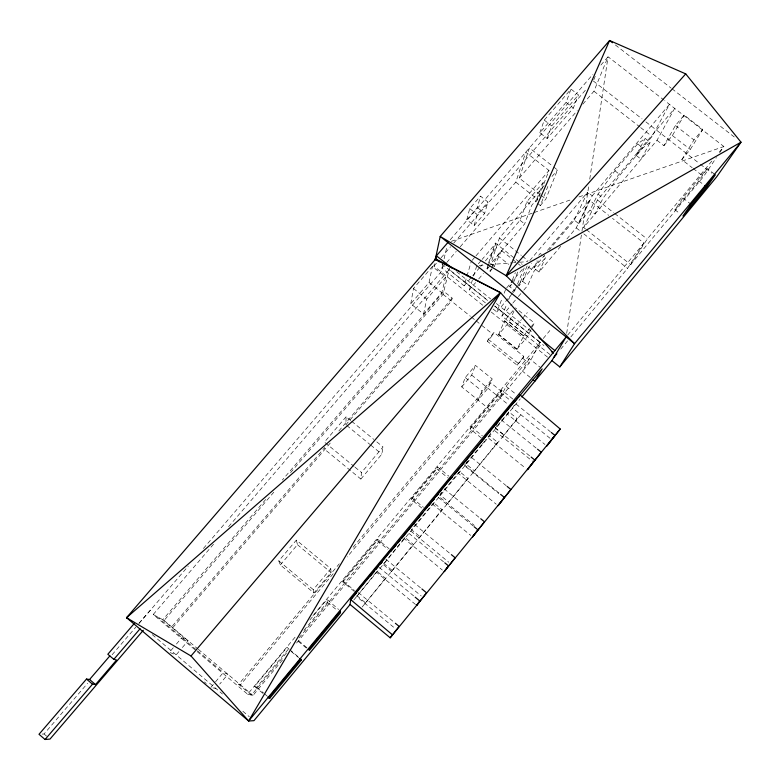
<?xml version="1.0" encoding="UTF-8"?>
<svg xmlns="http://www.w3.org/2000/svg" width="780" height="780" viewBox="0 0 780 780"><rect width="100%" height="100%" fill="white"/><g stroke="black" fill="none" stroke-linecap="round" stroke-linejoin="round"><path stroke-width="0.58" stroke-dasharray="3.9 2.92" d="M350.707 420.537L346.096 416.764L345.881 424.769L451.425 301.06L452.224 298.106L443.81 291.359L282.321 480.051M354.354 591.445L342.859 581.899L342.888 580.876L377.549 539.214L389.093 548.73M330.281 443.06L172.741 627.734L171.493 627.071L324.714 447.525L324.811 449.465L360.857 479.056L361.481 472.505L383.029 446.959L374.722 440.164M566.68 333.343L581.783 232.421M581.958 231.211L588.676 186.352M589.748 179.156L608.059 56.764L663.712 99.898M385.047 579.296L385.418 578.204L376.984 571.223L356.665 596.554L394.865 628.261M360.857 479.056L381.829 454.165L383.029 446.959M410.777 303.771L413.459 288.493L432.412 266.506L445.633 277.095L441.811 292.744L423.56 314.057L410.777 303.771L429.058 282.506L432.412 266.506M423.56 314.057L426.728 299.149L445.633 277.095M482.752 305.233L433.894 266.116L434.401 263.747M342.859 581.899L377.247 540.55L377.549 539.214M442.757 264.586L441.07 271.859L203.346 548.554M444.093 258.785L446.784 247.182M365.05 603.515L385.418 578.204M290.54 472.641L443.06 294.352L449.602 267.628M466.801 219.794L469.697 208.621L480.49 196.121L487.958 202.049L484.673 213.349L474.123 225.615L466.801 219.794L477.36 207.548L480.49 196.121M376.984 571.223L376.672 572.374L415.711 604.656M474.123 225.615L477.185 214.568L487.958 202.049M443.537 266.214L441.948 268.067L464.139 285.821L471.325 261.271M412.756 545.707L413.351 544.352L404.947 537.43L383.175 564.525L421.249 595.978M485.423 302.864L469.316 289.965L473.236 277.231M473.596 276.071L476.804 265.639M489.928 265.853L487.276 268.973L486.73 268.535L488.212 264.079M488.582 262.967L495.232 242.931L522.171 264.352M460.21 246.811L515.794 182.149L525.759 152.197L548.993 170.489L537.781 199.505L535.714 201.932L543.114 182.666L545.015 184.168M487.276 268.973L488.065 266.614M488.436 265.502L495.807 243.389L482.128 259.409M540.16 194.551L519.285 178.084L529.444 147.927L552.835 166.325M544.108 185.698L499.434 238.007L490.717 263.864L491.312 264.147M421.726 507.985L411.382 499.512L411.938 497.864L437.619 466.996L448.948 476.239M492.229 268.808L490.191 271.294L487.325 268.827M539.858 132.795L544.245 120.091L571.018 89.105L578.458 94.906L573.358 108.079L547.15 138.528L539.858 132.795L566.085 102.404L571.018 89.105M547.15 138.528L551.713 125.941L578.458 94.906M485.394 260.91L520.036 220.301L526.88 201.669L543.114 182.666M391.531 571.428L413.351 544.352M404.947 537.43L404.42 538.843L442.397 570.092M490.259 409.958L461.721 386.899L465.241 377.549L475.439 365.401L492.229 378.924L487.968 388.226L347.178 556.959M494.227 266.468L490.766 263.708L524.638 223.938L531.648 205.442L540.15 195.478M461.721 386.899L471.656 375.063L475.439 365.401M493.009 308.929L496.802 311.961L502.417 297.658M504.143 293.251L505.879 288.844M537.547 203.375L540.296 205.559L547.872 186.42M487.461 341.377L488.27 339.339L494.032 332.494L523.828 356.401L522.824 358.342L517.12 365.196L487.461 341.377L493.184 334.561L494.032 332.494M411.382 499.512L436.878 468.858L437.619 466.996M513.182 292.549L514.742 290.696L509.72 286.689L511.894 281.258M512.323 280.166L515.365 272.561M540.296 205.559L545.844 199.046L557.515 170.001L553.771 167.056M593.775 79.872L596.037 74.246M513.698 281.99L518.135 271.011M549.978 354.529L501.93 316.075L506.844 304.083M508.628 299.725L511.309 293.183M582.826 104.169L593.941 91.231L608.059 56.764L599.323 66.895M514.742 290.696L517.033 285.188M517.491 284.086L524.813 266.458M527.134 265.951L518.719 285.987L522.649 281.336L528.664 267.16L531.755 263.494M498.635 334.552L504.533 320.716L523.624 336.005L517.062 349.333L498.635 334.552L509.252 321.916L514.898 308.919M560.713 246.285L538.99 272.074L533.89 268.008L537.069 260.725M523.848 290.053L527.758 285.412L533.949 271.362L545.532 257.615L543.777 256.22M478.062 400.101L482.04 391.111L492.229 378.924M441.207 511.232L442.016 509.623L433.641 502.759L432.9 504.436L470.74 535.411M490.191 271.294L491.147 269.178M491.634 268.115L497.406 255.401L501.54 250.556L511.885 258.785M538.99 272.074L545.532 257.615M419.182 537.927L442.016 509.623M494.169 266.614L501.54 250.556M481.319 437.97L470.116 428.893L471.11 426.748L501.647 390.029L512.879 399.087M441.431 492.034L439.247 496.753L474.298 525.408M574.294 220.116L587.584 192.211L592.234 195.858L578.682 223.587L574.294 220.116L549.432 249.59M566.914 238.924L576.225 227.867L589.641 200.362L608.683 215.348M466.791 480.226L467.834 478.325L459.478 471.52L458.513 473.479L496.226 504.212M578.682 223.587L590.05 210.093L598.016 194.103L614.942 170.791L637.66 143.871L645.158 138.43L650.237 142.379L641.072 159.218L636.158 155.376L645.158 138.43M517.072 349.05L527.524 336.541L531.697 328.185M532.213 327.142L534.3 322.959L515.365 307.837M470.116 428.893L500.438 392.447L501.647 390.029M583.645 227.497L597.47 199.982L674.661 108.391L656.984 140.303L583.645 227.497L585.526 228.979M467.298 460.941L464.802 465.884L498.81 493.565M500.156 398.053L506.123 386.324L529.24 358.537L540.286 367.39M517.12 365.196L523.828 356.401M650.237 142.379L642.827 147.898L620.12 174.847L603.125 198.12L595.004 213.993L590.05 210.093M447.554 503.539L467.834 478.325M529.24 358.537L522.473 371.192L530.458 377.608M490.796 432.685L488.036 437.794L525.564 468.205M296.556 643.051L529.015 363.314L540.335 342.401L494.793 305.955M636.158 155.376L652.07 136.48L669.474 104.364L592.234 195.858M497.094 425.081L494.247 430.287L532.691 461.399M473.08 472.612L497.562 442.299L489.245 435.562L485.462 440.125M515.765 420.888L517.15 418.587L508.852 411.889L507.526 414.238L544.957 444.464M514.371 405.005L512.616 408.096L550.017 438.272M656.984 140.303L663.897 145.684L675.412 125.541L684.187 115.099L702.731 129.47L690.29 149.468L681.817 159.637L692.211 167.729M663.897 145.684L672.389 135.564L684.187 115.099M496.285 444.483L497.562 442.299M502.495 436.956L517.15 418.587M681.817 159.637L693.976 139.951L702.731 129.47M570.843 336.901L627.539 268.388L643.919 243.067L612.495 218.341M586.462 229.72L630.669 264.605L647.215 239.089L712.267 160.563M714.46 174.115L707.255 168.509L682.89 197.935L674.992 209.791L679.399 213.242M674.798 210.034L698.841 180.98L707.255 168.509M630.669 264.605L703.55 176.553L716.43 157.55M719.813 152.549L723.879 146.543L664.677 100.649M433.641 502.759L411.421 529.61L419.825 536.513M459.478 471.52L440.066 494.978L448.441 501.823M481.689 444.688L465.816 463.866L474.162 470.652M482.44 443.781L484.712 441.041M508.852 411.889L495.476 428.054L503.783 434.782M560.742 349.099L567.733 340.655M353.75 600.083L520.299 398.814M362.144 607.045L520.835 414.736M567.684 335.088L643.919 243.067M719.238 152.149L723.879 146.543L578.643 197.057M538.804 343.814L540.277 342.04M543.221 338.51L549.841 330.554M213.505 544.245L153.211 614.504L247.621 694.21L296.644 635.291M312.985 615.654L540.335 342.401M262.909 693.361L254.553 686.439L287.06 647.371L288.892 648.921M309.884 619.934L326.995 599.371L338.656 609.511M533.462 353.73L541.915 343.57M254.553 686.439L256.747 687.209L288.395 649.145L287.06 647.371M303.976 630.328L327.278 602.306L326.995 599.371M286.484 652.967L251.452 695.107L238.67 684.323L339.29 563.794M298.945 637.981L502.934 392.594L490.542 382.61L351.77 548.847M247.621 694.21L252.993 695.477L284.105 658.027M523.487 335.897L529.669 328.507M530.439 327.581L534.3 322.959M523.624 336.005L504.377 320.902L513.825 309.67M313.96 592.946L313.297 589.621L330.808 568.669L296.361 540.091L278.782 560.888L280.351 564.964L313.96 592.946L331.003 572.53L330.808 568.669M517.062 349.333L498.781 334.376M333.148 573.768L240.435 684.879L238.67 684.323M210.844 687.414L214.734 682.773M215.514 681.847L223.285 672.575L227.906 674.3L219.707 684.099M516.272 325.777L521.43 319.615M522.171 318.737L527.338 312.575M280.351 564.964L297.453 544.693L296.361 540.091M512.09 292.247L517.588 285.733M518.378 284.807L540.365 258.755M547.433 250.38L589.641 200.362M496.802 311.961L512.401 293.475M533.89 268.008L544.762 255.119M501.93 316.075L512.109 303.995M512.889 303.059L517.588 297.492M518.368 296.556L523.058 290.989M506.63 287.947L524.053 267.345M529.786 260.569L587.584 192.211M509.72 286.689L511.709 284.339M538.707 255.265L540.257 253.432L542.89 255.528M173.277 647.722L169.367 652.324L176.153 654.859L180.648 649.565M176.407 644.046L181.876 637.611L188.146 640.731L181.399 648.677M464.139 285.821L472.007 276.598M472.797 275.671L479.885 267.365M480.675 266.438L482.245 264.596M486.73 268.535L488.056 266.974M469.316 289.965L475.585 282.613M478.715 278.938L483.415 273.419M265.697 499.483L162.786 619.73L187.015 640.175M472.105 260.364L475.225 256.718M476.005 255.801L548.993 170.489M153.211 614.504L164.093 620.441L274.735 491.117M346.096 416.764L324.441 442.114L354.071 466.421M551.996 176.465L557.515 170.001M478.325 263.864L481.367 260.305M338.861 430.95L452.224 298.106M228.569 526.685L449.241 269.519L488.144 300.641M433.894 266.116L437.073 262.431M441.031 257.829L450.557 246.782M453.726 243.097L586.19 89.29M446.716 262.519L456.241 251.433M519.285 178.084L577.268 110.633M138.879 623.327L151.047 609.433M42.032 734.097L44.05 733.97L87.574 683.309M112.106 654.761L135.847 627.13M139.016 623.444L188.292 566.085M450.245 239.772L592.966 74.256M451.298 241.342L532.886 212.969M534.027 212.57L571.779 199.436M479.173 265.453L485.111 264.985M489.86 264.605L512.411 262.821M513.591 262.724L515.97 262.538M519.529 262.255L527.816 261.593M212.901 687.862L215.982 688.545M615.352 44.957L670.985 88.013M671.941 88.754L734.282 136.997M675.412 125.541L693.976 139.951M672.389 135.564L690.29 149.468M593.326 81.003L642.067 118.911M645.899 121.885L699.426 163.517M700.381 164.258L711.847 173.179M593.941 91.231L639.688 126.838M640.633 127.579L652.07 136.48M693.157 168.46L703.55 176.553M698.841 180.98L705.003 185.776M637.66 143.871L642.827 147.898M566.085 102.404L573.358 108.079M682.89 197.935L690.115 203.58M614.942 170.791L620.12 174.847M544.245 120.091L551.713 125.941M598.016 194.103L603.125 198.12M597.47 199.982L613.733 212.764M614.689 213.515L647.215 239.089M541.106 195.302L545.844 199.046M576.225 227.867L580.027 230.87M583.83 233.873L627.539 268.388M515.794 182.149L537.781 199.505M526.88 201.669L531.648 205.442M520.036 220.301L524.638 223.938M477.36 207.548L484.673 213.349M469.697 208.621L477.185 214.568M499.434 238.007L521.371 255.44M522.327 256.191L528.05 260.744M528.664 267.16L533.949 271.362M512.831 259.535L520.358 265.522M497.406 255.401L508.706 264.391M522.649 281.336L527.758 285.412M456.631 271.723L490.678 298.954M496.353 303.488L533.237 332.992M441.958 263.981L488.943 301.577M494.637 306.13L543.952 345.589M509.252 321.916L527.524 336.541M491.273 312.068L548.116 357.581M429.058 282.506L441.811 292.744M443.06 294.352L470.408 316.29M471.354 317.05L475.156 320.093M476.102 320.853L480.851 324.665M481.796 325.426L493.184 334.561M522.824 358.342L529.015 363.314M488.27 339.339L518.096 363.285M413.459 288.493L426.728 299.149M506.123 386.324L516.282 394.505M515.98 404.001L550.349 431.701M500.438 392.447L510.656 400.686M471.656 375.063L508.16 404.508M465.241 377.549L482.04 391.111M501.277 419.894L536.63 448.471M494.822 427.684L530.215 456.319M327.278 602.306L337.594 610.652M471.11 426.748L482.391 435.883M471.637 457.587L506.2 485.677M464.178 464.714L499.707 493.623M436.878 468.858L448.12 478.033M444.171 488.875L479.798 517.959M351.634 421.298L373.796 439.403M438.516 497.611L473.226 525.993M346.808 425.519L369.847 444.366M370.773 445.127L381.829 454.165M411.938 497.864L423.433 507.283M354.998 467.181L361.481 472.505M414.668 524.521L450.421 553.868M410.845 531.073L448.793 562.263M408.895 533.325L443.878 562.087M377.247 540.55L387.826 549.266M385.895 559.231L420.976 588.188M383.526 563.316L391.96 570.277M379.139 567.382L414.258 596.408M298.077 641.218L306.491 648.18M358.332 592.537L393.529 621.748M342.888 580.876L354.481 590.489M297.453 544.693L331.003 572.53M356.811 595.598L365.274 602.618M291.194 651.475L298.642 657.667M278.782 560.888L313.297 589.621M164.093 620.441L197.389 648.541M198.315 649.321L252.993 695.477M156.839 616.483L196.599 650.042M197.516 650.822L223.285 672.575M152.256 634.637L222.466 694.034M242.843 711.272L249.327 716.752M204.389 681.954L206.232 683.514M289.799 649.691L298.935 657.433M298.75 640.799L306.95 647.77M256.747 687.209L263.669 693.118M264.537 693.859L267.13 696.072M44.05 733.97L46.605 736.164"/><path stroke-width="1.17" d="M447.856 242.541L436.39 255.83L435.718 258.989L126.545 617.682L248.635 720.993L253.958 720.671L350.103 604.49L350.62 599.567L520.084 394.924L560.235 429.029L546.838 445.985L554.99 435.445L551.275 432.452M356.128 592.917L356.265 591.971L390.868 550.192L390.468 551.45M435.162 260.179L440.212 236.438L609.599 40.511L685.727 73.885L741 142.194L716.625 176.894L559.796 366.931L551.908 360.613L566.143 336.95L248.635 720.993L191.012 655.99L126.545 617.682L500.536 292.666L553.351 353.116L551.47 351.604M424.544 510.296L450.84 477.779L449.992 479.563M559.796 366.931L574.567 343.678L506.191 275.71L609.599 40.511L612.475 42.734M483.181 439.481L514.751 400.598L513.445 402.938M519.051 396.737L520.084 394.924M248.635 720.993L500.536 292.666L435.718 258.989L439.286 261.846M350.103 604.49L390.195 637.816L560.235 429.029M706.758 187.142L715.358 174.808L691.012 204.282L682.929 216.001L706.758 187.142L705.003 185.776M419.786 601.01L416.647 605.426L426.504 592.78L421.902 588.949M390.195 637.816L399.087 626.359L395.382 623.279M553.751 357.552L556.861 353.798M521.83 396.952L551.908 360.613M350.571 600.015L356.645 592.683M370.5 575.952L374.361 571.292M375.901 569.429L378.212 566.641M391.053 551.129L396.386 544.684M397.907 542.851L400.198 540.091M401.719 538.249L422.897 512.675M429 505.303L431.291 502.534M432.822 500.692L434.343 498.849M436.634 496.08L438.106 494.305M450.928 478.813L452.468 476.96M454.779 474.172L484.097 438.769M496.041 424.34L498.196 421.736M514.117 402.5L542.129 368.872L534.895 381.166L533.12 379.743M269.734 698.295L301.441 659.997L300.768 658.983L268.466 697.973L269.734 698.295L267.998 696.813M191.012 655.99L500.536 292.666L434.743 259.116M95.521 684.577L89.573 679.507L86.492 679.058L39 734.292L45.045 739.489L92.508 684.197L95.521 684.577L116.571 660.026L113.831 659.344L107.835 654.245L134.101 623.688M113.831 659.344L140.088 628.748M143.315 630.269L49.998 739.089L45.045 739.489M89.573 679.507L109.863 655.892M506.191 275.71L741 142.194L574.567 343.678L440.212 236.438L506.191 275.71L685.727 73.885M126.545 617.682L128.573 618.618M451.903 267.94L436.39 255.83M538.912 337.526L554.853 350.581M537.566 449.221L541.291 452.234L527.446 469.735L534.875 460.083L531.151 457.07M507.136 486.437L510.871 489.469L498.069 505.713L504.377 497.425L500.633 494.383M480.733 518.729L484.477 521.791L472.582 536.923L477.916 529.834L474.162 526.763M451.366 554.648L455.13 557.739L444.249 571.613L448.481 565.87L444.795 562.848M415.174 597.178L419.796 600.99M299.578 658.447L301.441 659.997M350.62 599.567L392.291 634.676M86.492 679.058L92.508 684.197M340.45 611.072L340.411 612.924L309.299 650.51L308.763 649.321L340.45 611.072M381.966 562.087L380.465 563.901L381.966 562.107"/></g></svg>
